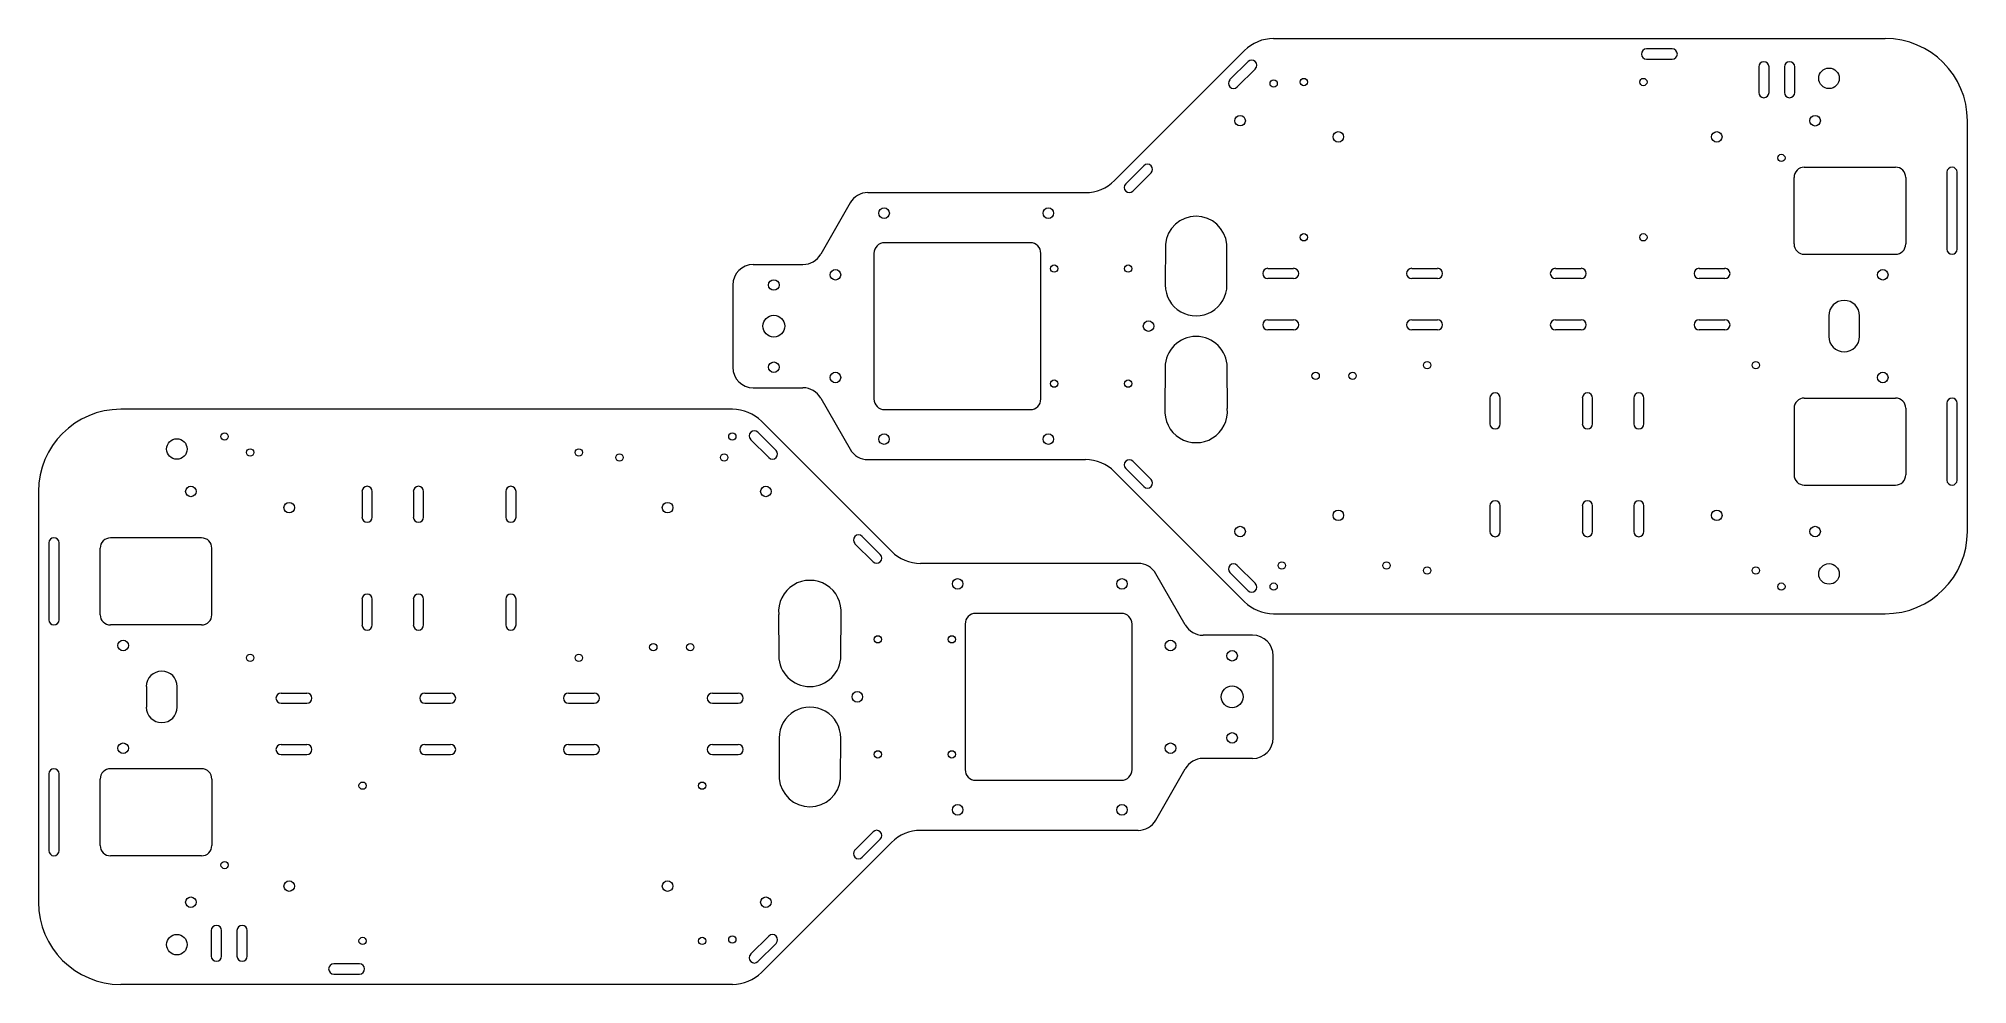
# Model space of a CAD drawing. Header units: inches. Extents: x 0.2 to 23.7, y 0.2 to 11.7.
import ezdxf

# ---------------------------------------------------------------- set-up
doc = ezdxf.new("R2010")
doc.units = ezdxf.units.IN
doc.header["$MEASUREMENT"] = 0
doc.layers.add('CUT', color=1, linetype='Continuous')

msp = doc.modelspace()

# ---------------------------------------------------------------- linework, layer by layer
at = {"layer": 'CUT', "linetype": 'Continuous', "lineweight": 15}
for p, q in [((13.327, 9.997), (14.909, 11.579)), ((15.263, 11.726), (22.71, 11.726)), ((20.117, 11.601), (19.804, 11.601)), ((14.953, 11.447), (14.732, 11.226)), ((14.821, 11.137), (15.042, 11.358)), ((19.804, 11.476), (20.117, 11.476)), ((21.171, 11.382), (21.171, 11.069)), ((21.296, 11.069), (21.296, 11.382)), ((21.483, 11.382), (21.483, 11.069)), ((21.608, 11.069), (21.608, 11.382)), ((23.71, 5.726), (23.71, 10.726)), ((13.685, 10.178), (13.464, 9.957)), ((21.725, 10.161), (22.835, 10.161)), ((23.46, 10.098), (23.46, 9.163)), ((23.585, 9.163), (23.585, 10.098)), ((13.552, 9.869), (13.773, 10.09)), ((21.6, 9.226), (21.6, 10.036)), ((22.96, 10.036), (22.96, 9.226)), ((10.108, 9.725), (9.752, 9.102)), ((10.326, 9.851), (12.973, 9.851)), ((12.301, 9.241), (10.529, 9.241)), ((13.947, 9.224), (13.946, 8.727)), ((14.696, 8.727), (14.694, 9.224)), ((8.93, 8.976), (9.535, 8.976)), ((10.399, 9.111), (10.399, 7.34)), ((12.43, 7.34), (12.43, 9.111)), ((15.195, 8.929), (15.508, 8.929)), ((16.945, 8.929), (17.258, 8.929)), ((18.695, 8.929), (19.008, 8.929)), ((20.445, 8.929), (20.758, 8.929)), ((21.725, 9.101), (22.835, 9.101)), ((8.68, 8.726), (8.68, 7.726)), ((15.508, 8.804), (15.195, 8.804)), ((17.258, 8.804), (16.945, 8.804)), ((19.008, 8.804), (18.695, 8.804)), ((20.758, 8.804), (20.445, 8.804)), ((15.195, 8.304), (15.508, 8.304)), ((16.945, 8.304), (17.258, 8.304)), ((18.695, 8.304), (19.008, 8.304)), ((20.445, 8.304), (20.758, 8.304)), ((22.023, 8.351), (22.023, 8.101)), ((22.398, 8.101), (22.398, 8.351)), ((15.508, 8.179), (15.195, 8.179)), ((17.258, 8.179), (16.945, 8.179)), ((19.008, 8.179), (18.695, 8.179)), ((20.758, 8.179), (20.445, 8.179)), ((13.943, 7.724), (13.941, 7.224)), ((14.701, 7.224), (14.699, 7.724)), ((8.93, 7.476), (9.535, 7.476)), ((9.752, 7.35), (10.108, 6.727)), ((17.898, 7.351), (17.898, 7.038)), ((18.023, 7.038), (18.023, 7.351)), ((19.023, 7.351), (19.023, 7.038)), ((19.148, 7.038), (19.148, 7.351)), ((19.648, 7.351), (19.648, 7.038)), ((19.773, 7.038), (19.773, 7.351)), ((21.725, 7.351), (22.835, 7.351)), ((23.46, 7.288), (23.46, 6.353)), ((23.585, 6.353), (23.585, 7.288)), ((8.677, 7.214), (1.229, 7.214)), ((10.613, 5.486), (9.031, 7.068)), ((10.529, 7.21), (12.301, 7.21)), ((21.6, 7.226), (21.6, 6.416)), ((22.96, 7.226), (22.96, 6.416)), ((9.119, 6.626), (8.898, 6.847)), ((8.987, 6.935), (9.208, 6.714)), ((10.326, 6.601), (12.973, 6.601)), ((13.552, 6.582), (13.773, 6.361)), ((13.327, 6.454), (14.909, 4.872)), ((13.685, 6.273), (13.464, 6.494)), ((0.229, 6.214), (0.229, 1.214)), ((4.167, 6.214), (4.167, 5.902)), ((4.292, 5.902), (4.292, 6.214)), ((4.792, 6.214), (4.792, 5.902)), ((4.917, 5.902), (4.917, 6.214)), ((5.917, 6.214), (5.917, 5.902)), ((6.042, 5.902), (6.042, 6.214)), ((21.725, 6.291), (22.835, 6.291)), ((17.898, 6.038), (17.898, 5.726)), ((18.023, 5.726), (18.023, 6.038)), ((19.023, 6.038), (19.023, 5.726)), ((19.148, 5.726), (19.148, 6.038)), ((19.648, 6.038), (19.648, 5.726)), ((19.773, 5.726), (19.773, 6.038)), ((2.214, 5.649), (1.104, 5.649)), ((10.255, 5.667), (10.476, 5.446)), ((0.354, 5.587), (0.354, 4.652)), ((0.479, 4.652), (0.479, 5.587)), ((0.979, 4.714), (0.979, 5.524)), ((2.339, 4.714), (2.339, 5.524)), ((10.388, 5.357), (10.167, 5.578)), ((13.614, 5.339), (10.967, 5.339)), ((14.188, 4.59), (13.831, 5.213)), ((14.953, 5.005), (14.732, 5.226)), ((14.821, 5.314), (15.042, 5.093)), ((4.167, 4.902), (4.167, 4.589)), ((4.292, 4.589), (4.292, 4.902)), ((4.792, 4.902), (4.792, 4.589)), ((4.917, 4.589), (4.917, 4.902)), ((5.917, 4.902), (5.917, 4.589)), ((6.042, 4.589), (6.042, 4.902)), ((9.239, 4.716), (9.241, 4.216)), ((9.997, 4.216), (9.999, 4.716)), ((13.411, 4.73), (11.639, 4.73)), ((15.263, 4.726), (22.71, 4.726)), ((2.214, 4.589), (1.104, 4.589)), ((11.51, 4.6), (11.51, 2.828)), ((13.541, 2.828), (13.541, 4.6)), ((15.009, 4.464), (14.405, 4.464)), ((15.259, 3.214), (15.259, 4.214)), ((1.542, 3.839), (1.542, 3.589)), ((1.917, 3.589), (1.917, 3.839)), ((3.182, 3.76), (3.495, 3.76)), ((4.932, 3.76), (5.245, 3.76)), ((6.682, 3.76), (6.995, 3.76)), ((8.432, 3.76), (8.745, 3.76)), ((3.495, 3.635), (3.182, 3.635)), ((5.245, 3.635), (4.932, 3.635)), ((6.995, 3.635), (6.682, 3.635)), ((8.745, 3.635), (8.432, 3.635)), ((3.182, 3.135), (3.495, 3.135)), ((4.932, 3.135), (5.245, 3.135)), ((6.682, 3.135), (6.995, 3.135)), ((8.432, 3.135), (8.745, 3.135)), ((9.244, 3.213), (9.246, 2.716)), ((9.993, 2.716), (9.994, 3.213)), ((2.214, 2.839), (1.104, 2.839)), ((3.495, 3.01), (3.182, 3.01)), ((5.245, 3.01), (4.932, 3.01)), ((6.995, 3.01), (6.682, 3.01)), ((8.745, 3.01), (8.432, 3.01)), ((13.831, 2.215), (14.188, 2.838)), ((15.009, 2.964), (14.405, 2.964)), ((0.354, 2.777), (0.354, 1.842)), ((0.479, 1.842), (0.479, 2.777)), ((0.979, 1.904), (0.979, 2.714)), ((2.339, 2.714), (2.339, 1.904)), ((11.639, 2.699), (13.411, 2.699)), ((10.613, 1.943), (9.031, 0.361)), ((10.388, 2.071), (10.167, 1.85)), ((10.255, 1.761), (10.476, 1.982)), ((13.614, 2.089), (10.967, 2.089)), ((2.214, 1.779), (1.104, 1.779)), ((2.332, 0.87), (2.332, 0.558)), ((2.457, 0.558), (2.457, 0.87)), ((2.644, 0.87), (2.644, 0.558)), ((2.769, 0.558), (2.769, 0.87)), ((9.119, 0.803), (8.898, 0.582)), ((8.987, 0.493), (9.208, 0.714)), ((4.136, 0.464), (3.823, 0.464)), ((3.823, 0.339), (4.136, 0.339)), ((8.677, 0.214), (1.229, 0.214))]:
    msp.add_line(p, q, dxfattribs=at)
for centre, radius in [((22.026, 11.242), 0.125), ((15.265, 11.178), 0.0445), ((15.632, 11.197), 0.0445), ((19.766, 11.197), 0.0445), ((14.856, 10.726), 0.0642), ((16.052, 10.529), 0.0642), ((20.659, 10.529), 0.0643), ((21.856, 10.726), 0.0643), ((21.446, 10.273), 0.0445), ((10.522, 9.601), 0.0643), ((12.522, 9.601), 0.0642), ((15.632, 9.307), 0.0445), ((19.766, 9.307), 0.0445), ((12.593, 8.926), 0.0445), ((13.493, 8.926), 0.0445), ((9.18, 8.726), 0.0642), ((9.93, 8.851), 0.0643), ((22.68, 8.851), 0.0643), ((9.18, 8.226), 0.133), ((13.742, 8.226), 0.0642), ((9.18, 7.726), 0.0642), ((17.134, 7.751), 0.0445), ((21.134, 7.751), 0.0445), ((9.93, 7.601), 0.0642), ((12.593, 7.526), 0.0445), ((13.493, 7.526), 0.0445), ((15.776, 7.621), 0.0445), ((16.226, 7.621), 0.0445), ((22.68, 7.601), 0.0643), ((1.913, 6.73), 0.125), ((2.494, 6.883), 0.0445), ((8.675, 6.883), 0.0445), ((10.522, 6.851), 0.0642), ((12.522, 6.851), 0.0642), ((2.806, 6.689), 0.0445), ((6.806, 6.689), 0.0445), ((7.301, 6.627), 0.0445), ((8.576, 6.627), 0.0445), ((2.084, 6.214), 0.0642), ((9.084, 6.214), 0.0642), ((3.281, 6.017), 0.0642), ((7.887, 6.017), 0.0642), ((16.052, 5.923), 0.0642), ((20.659, 5.923), 0.0642), ((14.856, 5.726), 0.0643), ((21.856, 5.726), 0.0642), ((15.364, 5.313), 0.0445), ((16.639, 5.313), 0.0445), ((17.134, 5.251), 0.0445), ((21.134, 5.251), 0.0445), ((22.026, 5.21), 0.125), ((11.418, 5.089), 0.0642), ((13.418, 5.089), 0.0642), ((15.265, 5.056), 0.0445), ((21.446, 5.056), 0.0445), ((1.259, 4.339), 0.0642), ((2.806, 4.189), 0.0445), ((6.806, 4.189), 0.0445), ((7.713, 4.319), 0.0445), ((8.163, 4.319), 0.0445), ((10.447, 4.414), 0.0445), ((11.347, 4.414), 0.0445), ((14.009, 4.339), 0.0643), ((14.759, 4.214), 0.0642), ((10.197, 3.714), 0.0642), ((14.759, 3.714), 0.133), ((1.259, 3.089), 0.0642), ((10.447, 3.014), 0.0445), ((11.347, 3.014), 0.0445), ((14.009, 3.089), 0.0643), ((14.759, 3.214), 0.0642), ((4.174, 2.633), 0.0445), ((8.308, 2.633), 0.0445), ((11.418, 2.339), 0.0642), ((13.418, 2.339), 0.0642), ((2.494, 1.667), 0.0445), ((3.281, 1.411), 0.0642), ((7.887, 1.411), 0.0642), ((2.084, 1.214), 0.0642), ((9.084, 1.214), 0.0642), ((1.913, 0.698), 0.125), ((4.174, 0.743), 0.0445), ((8.308, 0.743), 0.0445), ((8.675, 0.761), 0.0445)]:
    msp.add_circle(centre, radius, dxfattribs=at)
for centre, radius, start, end in [((15.263, 11.226), 0.5, 90, 135), ((19.804, 11.538), 0.0625, 90, 270), ((20.117, 11.538), 0.0625, 270, 90), ((22.71, 10.726), 1, 0, 90), ((14.997, 11.402), 0.0625, 315, 135), ((21.233, 11.382), 0.0625, 0, 180), ((21.546, 11.382), 0.0625, 0, 180), ((14.776, 11.181), 0.0625, 135, 315), ((21.233, 11.069), 0.0625, 180, 0), ((21.546, 11.069), 0.0625, 180, 0), ((13.729, 10.134), 0.0625, 315, 135), ((21.725, 10.036), 0.125, 90, 180), ((22.835, 10.036), 0.125, 0, 90), ((23.523, 10.098), 0.0625, 0, 180), ((12.973, 10.351), 0.5, 270, 315), ((13.508, 9.913), 0.0625, 135, 315), ((10.326, 9.601), 0.25, 90, 150.2551), ((14.321, 9.189), 0.375, 5.3225, 174.6775), ((10.529, 9.111), 0.13, 90, 180), ((12.301, 9.111), 0.13, 0, 90), ((21.725, 9.226), 0.125, 180, 270), ((22.835, 9.226), 0.125, 270, 0), ((23.523, 9.163), 0.0625, 180, 0), ((8.93, 8.726), 0.25, 90, 180), ((9.535, 9.226), 0.25, 270, 330.2551), ((15.195, 8.867), 0.0625, 90, 270), ((15.508, 8.867), 0.0625, 270, 90), ((16.945, 8.867), 0.0625, 90, 270), ((17.258, 8.867), 0.0625, 270, 90), ((18.695, 8.867), 0.0625, 90, 270), ((19.008, 8.867), 0.0625, 270, 90), ((20.445, 8.867), 0.0625, 90, 270), ((20.758, 8.867), 0.0625, 270, 90), ((14.321, 8.726), 0.375, 179.8139, 0.1861), ((22.21, 8.351), 0.188, 0, 180), ((15.195, 8.242), 0.0625, 90, 270), ((15.508, 8.242), 0.0625, 270, 90), ((16.945, 8.242), 0.0625, 90, 270), ((17.258, 8.242), 0.0625, 270, 90), ((18.695, 8.242), 0.0625, 90, 270), ((19.008, 8.242), 0.0625, 270, 90), ((20.445, 8.242), 0.0625, 90, 270), ((20.758, 8.242), 0.0625, 270, 90), ((14.321, 7.722), 0.378, 0.1861, 179.8139), ((22.21, 8.101), 0.188, 180, 0), ((8.93, 7.726), 0.25, 180, 270), ((9.535, 7.226), 0.25, 29.7449, 90), ((10.529, 7.34), 0.13, 180, 270), ((12.301, 7.34), 0.13, 270, 0), ((17.96, 7.351), 0.0625, 0, 180), ((19.085, 7.351), 0.0625, 0, 180), ((19.71, 7.351), 0.0625, 0, 180), ((21.725, 7.226), 0.125, 90, 180), ((22.835, 7.226), 0.125, 0, 90), ((23.523, 7.288), 0.0625, 0, 180), ((1.229, 6.214), 1, 90, 180), ((8.677, 6.714), 0.5, 45, 90), ((14.321, 7.189), 0.381, 174.7665, 5.2335), ((8.943, 6.891), 0.0625, 45, 225), ((17.96, 7.038), 0.0625, 180, 0), ((19.085, 7.038), 0.0625, 180, 0), ((19.71, 7.038), 0.0625, 180, 0), ((9.164, 6.67), 0.0625, 225, 45), ((10.326, 6.851), 0.25, 209.7449, 270), ((12.973, 6.101), 0.5, 45, 90), ((13.508, 6.538), 0.0625, 45, 225), ((13.729, 6.317), 0.0625, 225, 45), ((21.725, 6.416), 0.125, 180, 270), ((22.835, 6.416), 0.125, 270, 0), ((23.523, 6.353), 0.0625, 180, 0), ((4.229, 6.214), 0.0625, 0, 180), ((4.854, 6.214), 0.0625, 0, 180), ((5.979, 6.214), 0.0625, 0, 180), ((4.229, 5.902), 0.0625, 180, 0), ((4.854, 5.902), 0.0625, 180, 0), ((5.979, 5.902), 0.0625, 180, 0), ((17.96, 6.038), 0.0625, 0, 180), ((19.085, 6.038), 0.0625, 0, 180), ((19.71, 6.038), 0.0625, 0, 180), ((0.417, 5.587), 0.0625, 0, 180), ((1.104, 5.524), 0.125, 90, 180), ((2.214, 5.524), 0.125, 0, 90), ((10.211, 5.623), 0.0625, 45, 225), ((17.96, 5.726), 0.0625, 180, 0), ((19.085, 5.726), 0.0625, 180, 0), ((19.71, 5.726), 0.0625, 180, 0), ((22.71, 5.726), 1, 270, 0), ((10.432, 5.402), 0.0625, 225, 45), ((10.967, 5.839), 0.5, 225, 270), ((13.614, 5.089), 0.25, 29.7449, 90), ((14.776, 5.27), 0.0625, 45, 225), ((4.229, 4.902), 0.0625, 0, 180), ((4.854, 4.902), 0.0625, 0, 180), ((5.979, 4.902), 0.0625, 0, 180), ((9.619, 4.751), 0.381, 354.7665, 185.2335), ((14.997, 5.049), 0.0625, 225, 45), ((1.104, 4.714), 0.125, 180, 270), ((2.214, 4.714), 0.125, 270, 0), ((11.639, 4.6), 0.13, 90, 180), ((13.411, 4.6), 0.13, 0, 90), ((15.263, 5.226), 0.5, 225, 270), ((0.417, 4.652), 0.0625, 180, 0), ((4.229, 4.589), 0.0625, 180, 0), ((4.854, 4.589), 0.0625, 180, 0), ((5.979, 4.589), 0.0625, 180, 0), ((14.405, 4.714), 0.25, 209.7449, 270), ((15.009, 4.214), 0.25, 0, 90), ((1.729, 3.839), 0.188, 0, 180), ((9.619, 4.217), 0.378, 180.1861, 359.8139), ((3.182, 3.698), 0.0625, 90, 270), ((3.495, 3.698), 0.0625, 270, 90), ((4.932, 3.698), 0.0625, 90, 270), ((5.245, 3.698), 0.0625, 270, 90), ((6.682, 3.698), 0.0625, 90, 270), ((6.995, 3.698), 0.0625, 270, 90), ((8.432, 3.698), 0.0625, 90, 270), ((8.745, 3.698), 0.0625, 270, 90), ((1.729, 3.589), 0.188, 180, 0), ((9.619, 3.214), 0.375, 359.8139, 180.1861), ((3.182, 3.073), 0.0625, 90, 270), ((3.495, 3.073), 0.0625, 270, 90), ((4.932, 3.073), 0.0625, 90, 270), ((5.245, 3.073), 0.0625, 270, 90), ((6.682, 3.073), 0.0625, 90, 270), ((6.995, 3.073), 0.0625, 270, 90), ((8.432, 3.073), 0.0625, 90, 270), ((8.745, 3.073), 0.0625, 270, 90), ((15.009, 3.214), 0.25, 270, 0), ((0.417, 2.777), 0.0625, 0, 180), ((1.104, 2.714), 0.125, 90, 180), ((2.214, 2.714), 0.125, 0, 90), ((11.639, 2.828), 0.13, 180, 270), ((13.411, 2.828), 0.13, 270, 0), ((14.405, 2.714), 0.25, 90, 150.2551), ((9.619, 2.751), 0.375, 185.3225, 354.6775), ((13.614, 2.339), 0.25, 270, 330.2551), ((1.104, 1.904), 0.125, 180, 270), ((2.214, 1.904), 0.125, 270, 0), ((10.432, 2.027), 0.0625, 315, 135), ((10.967, 1.589), 0.5, 90, 135), ((0.417, 1.842), 0.0625, 180, 0), ((10.211, 1.806), 0.0625, 135, 315), ((1.229, 1.214), 1, 180, 270), ((2.394, 0.87), 0.0625, 0, 180), ((2.707, 0.87), 0.0625, 0, 180), ((9.164, 0.758), 0.0625, 315, 135), ((2.394, 0.558), 0.0625, 180, 0), ((2.707, 0.558), 0.0625, 180, 0), ((8.943, 0.537), 0.0625, 135, 315), ((3.823, 0.402), 0.0625, 90, 270), ((4.136, 0.402), 0.0625, 270, 90), ((8.677, 0.714), 0.5, 270, 315)]:
    msp.add_arc(centre, radius, start, end, dxfattribs=at)

doc.saveas('drawing.dxf')
